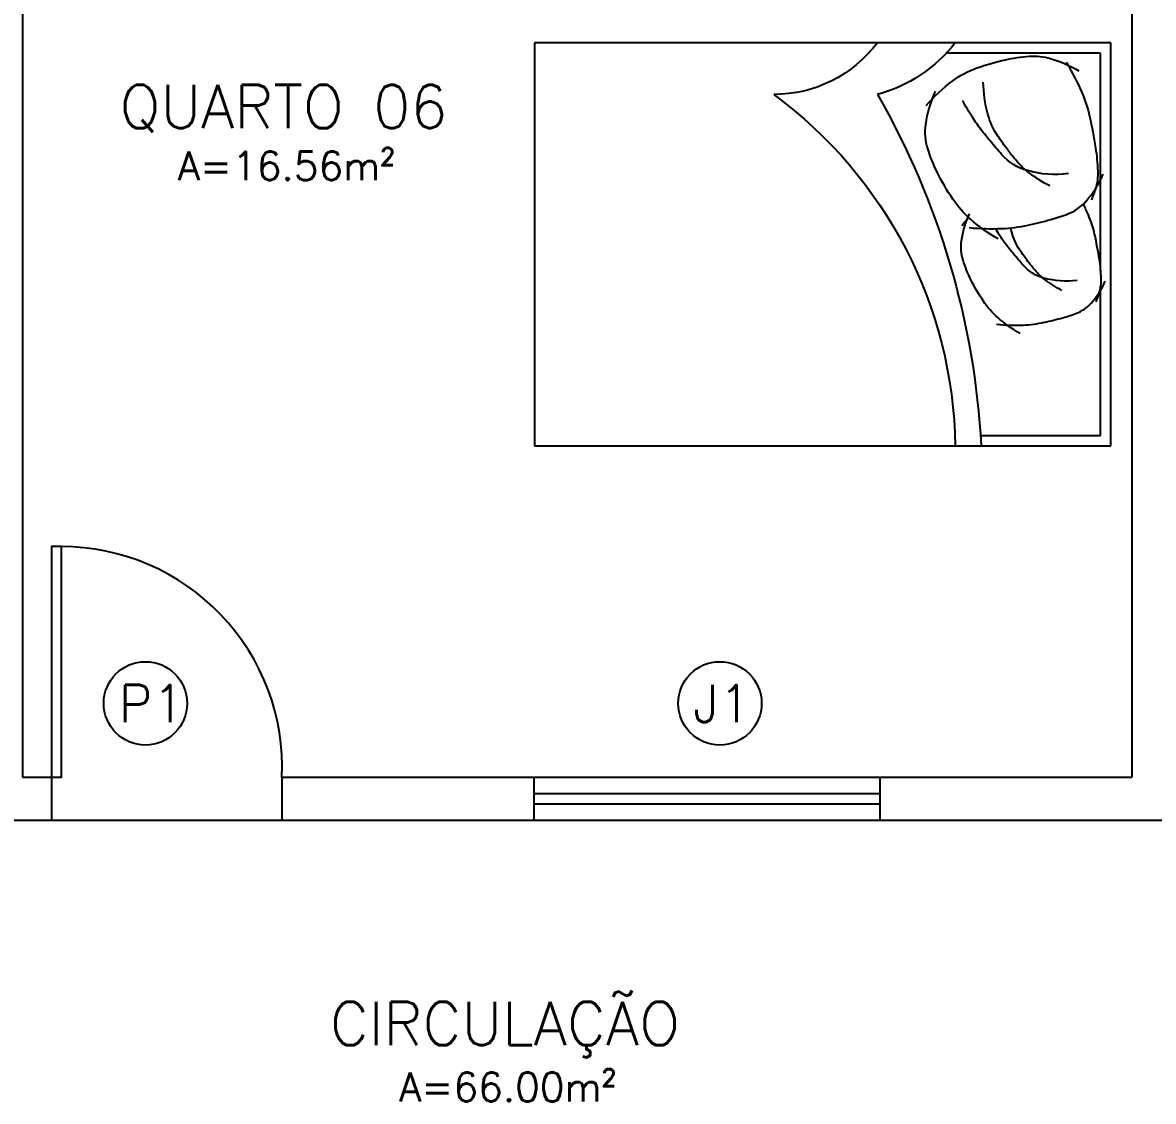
# Model space of a CAD drawing. Header units: millimetres. Extents: x 45003 to 46969, y 6653 to 6979.
# Drawn here: x 45064.516 to 45068.441, y 6714.983 to 6718.729 of the extents above; entities that cross this region are included whole.
import ezdxf

# ---------------------------------------------------------------- set-up
doc = ezdxf.new("R2010")
doc.units = ezdxf.units.MM
for name, color, linetype in [('ARQ-ALVENARIA', 4, 'Continuous'), ('ARQ-ESQ-01', 1, 'Continuous'), ('ARQ-ESQ-02', 2, 'Continuous'), ('ARQ-MÓVEIS', 170, 'Continuous'), ('ARQ-PENA-02', 2, 'Continuous'), ('ARQ-PENA-FINA-CINZA', 8, 'Continuous'), ('ARQ-TEXTO2', 2, 'Continuous'), ('ARQ-TEXTO3', 3, 'Continuous')]:
    doc.layers.add(name, color=color, linetype=linetype)
doc.styles.add('ROMANS', font='romans.shx')

# ---------------------------------------------------------------- blocks, each defined once
blk = doc.blocks.new('CAMA-C')
for p, q in [((-0.6272, 1.0022), (0.7728, 1.0022)), ((-0.6272, -0.9978), (-0.6272, 1.0022)), ((0.7728, 1.0022), (0.7728, -0.9978)), ((-0.5912, 0.9662), (-0.0758, 0.9662)), ((-0.5912, 0.5504), (-0.5912, 0.9662)), ((-0.0188, 0.9662), (0.7368, 0.9662)), ((0.7368, 0.9662), (0.7368, 0.4315)), ((0.7728, -0.9978), (-0.6272, -0.9978))]:
    blk.add_line(p, q)
for points in [[(-0.2051, 0.6057, -0.034352), (-0.2075, 0.6977, -0.04249), (-0.1981, 0.7715, -0.015911), (-0.1821, 0.8357, -0.020937), (-0.1664, 0.8835, -0.121269), (-0.132, 0.9337, -0.080025), (-0.055, 0.9829)], [(0.2117, 0.9061, 0.014129), (0.1749, 0.9232, 0.04596), (0.1084, 0.945, 0.01901), (0.0199, 0.9616, 0.025886), (-0.0458, 0.968, 0.088683), (-0.0962, 0.9613, 0.020726), (-0.1275, 0.9499)], [(0.1306, 0.5103, -0.034352), (0.1276, 0.6237, -0.04249), (0.1392, 0.7148, -0.015911), (0.1589, 0.7939, -0.020937), (0.1783, 0.8529, -0.121269), (0.2207, 0.9148, -0.080025), (0.3158, 0.9756)], [(0.7047, 0.8477, 0.033461), (0.5993, 0.9019, 0.04596), (0.5172, 0.9287, 0.01901), (0.4082, 0.9493, 0.025886), (0.327, 0.9572, 0.088683), (0.2649, 0.9489, 0.020726), (0.2264, 0.9348)], [(-0.0525, 0.8853, 0.103492), (-0.0446, 0.7697, 0.14369), (0.0001, 0.6984, 0.007817), (0.0401, 0.664, 0.010698), (0.0703, 0.64, 0.020146), (0.1055, 0.6153, 0.007403), (0.1269, 0.602)], [(0.5543, 0.3618, 0.057152), (0.6403, 0.4534, 0.075208), (0.6853, 0.5378, 0.030275), (0.7135, 0.6362, 0.036967), (0.7256, 0.7192, 0.089016), (0.7177, 0.7933, 0.061822), (0.6753, 0.8914)], [(-0.0876, 0.8327, 0.040593), (-0.0514, 0.7753, 0.055645), (-0.0174, 0.7392, 0.015363), (0.0135, 0.7146, 0.01263), (0.0527, 0.6867, 0.082628), (0.1145, 0.6586, 0.010572), (0.1298, 0.6548)], [(0.3188, 0.8551, 0.103492), (0.3285, 0.7126, 0.14369), (0.3837, 0.6245, 0.007817), (0.4331, 0.5821, 0.010698), (0.4703, 0.5525, 0.020146), (0.5137, 0.5221, 0.015912), (0.5712, 0.4876)], [(0.2755, 0.7902, 0.040593), (0.3202, 0.7195, 0.055645), (0.3621, 0.675, 0.015363), (0.4002, 0.6445, 0.01263), (0.4486, 0.6101, 0.082628), (0.5248, 0.5754, 0.061291), (0.6361, 0.5597)], [(-0.2369, 0.6876, 0.050543), (-0.1814, 0.6097, 0.064376), (-0.125, 0.5601, 0.03352), (-0.0504, 0.5167, 0.039598), (0.0175, 0.4896, 0.109626), (0.0849, 0.484, 0.0754), (0.1787, 0.5116)], [(0.0913, 0.6112, 0.050543), (0.1598, 0.5152, 0.064376), (0.2294, 0.454, 0.03352), (0.3214, 0.4005, 0.039598), (0.4052, 0.367, 0.109626), (0.4883, 0.3601, 0.0754), (0.604, 0.3942)], [(0.1384, 0.4854, 0.020037), (0.1648, 0.5096, 0.075208)]]:
    blk.add_lwpolyline(points, format="xyb")
for centre, radius, start, end in [((-0.7728, -2.1884), 2.7445, 60.1604, 86.9589), ((-0.6505, -1.0792), 1.5416, 36.2433, 89.1337), ((1.0878, 0.0572), 0.5131, 127.875, 164.7449), ((1.0428, -0.1678), 0.45, 126.8699, 180)]:
    blk.add_arc(centre, radius, start, end)

msp = doc.modelspace()

# ---------------------------------------------------------------- linework, layer by layer
at = {"layer": 'ARQ-ALVENARIA'}
for p, q in [((45064.5165, 6721.4595), (45064.5165, 6716.1095)), ((45068.3665, 6719.8095), (45068.3665, 6716.1095)), ((45064.5165, 6716.1095), (45064.6165, 6716.1095)), ((45064.6165, 6716.1095), (45064.6165, 6715.9595)), ((45065.4165, 6716.1095), (45066.2915, 6716.1095)), ((45065.4165, 6716.1095), (45065.4165, 6715.9595)), ((45066.2915, 6716.1095), (45066.2915, 6715.9595)), ((45067.4915, 6716.1095), (45068.3665, 6716.1095)), ((45067.4915, 6716.1095), (45067.4915, 6715.9595)), ((45063.4915, 6715.9595), (45064.6165, 6715.9595)), ((45065.4165, 6715.9595), (45066.2915, 6715.9595)), ((45067.4915, 6715.9595), (45068.6165, 6715.9595))]:
    msp.add_line(p, q, dxfattribs=at)
at = {"layer": 'ARQ-ESQ-01'}
for p, q in [((45066.2915, 6716.1095), (45067.4915, 6716.1095)), ((45066.2915, 6715.9595), (45067.4915, 6715.9595))]:
    msp.add_line(p, q, dxfattribs=at)
at = {"layer": 'ARQ-ESQ-01', "ltscale": 0.03}
for centre in [(45064.9429, 6716.3654), (45066.9367, 6716.3654)]:
    msp.add_circle(centre, 0.1447, dxfattribs=at)
at = {"layer": 'ARQ-ESQ-01'}
msp.add_arc((45064.6515, 6716.1437), 0.7658, 357.4377, 90, dxfattribs=at)
at = {"layer": 'ARQ-ESQ-02'}
msp.add_lwpolyline([(45064.6165, 6716.1095), (45064.6515, 6716.1095), (45064.6515, 6716.9095), (45064.6165, 6716.9095)], close=True, dxfattribs=at)
at = {"layer": 'ARQ-PENA-02', "ltscale": 0.025}
for p, q in [((45066.2915, 6716.052), (45067.4915, 6716.052)), ((45066.2915, 6716.017), (45067.4915, 6716.017))]:
    msp.add_line(p, q, dxfattribs=at)
at = {"layer": 'ARQ-PENA-FINA-CINZA'}
msp.add_line((45064.6165, 6715.9595), (45065.4165, 6715.9595), dxfattribs=at)

# ---------------------------------------------------------------- block references
at = {"layer": 'ARQ-MÓVEIS', "xscale": -1, "rotation": 270}
msp.add_blockref('CAMA-C', (45067.2914, 6717.8866), dxfattribs=at)

# ---------------------------------------------------------------- texts
at = {"layer": 'ARQ-TEXTO2', "char_height": 0.1, "attachment_point": 1, "style": 'ROMANS'}
for s, insert in [('A=16.56m²', (45065.0551, 6718.2815)), ('A=66.00m²', (45065.8234, 6715.0833))]:
    msp.add_mtext(s, dxfattribs=dict(at, insert=insert))
at = {"layer": 'ARQ-TEXTO2', "char_height": 0.13, "width": 0.199395, "attachment_point": 1, "style": 'ROMANS'}
for s, insert in [('P1', (45064.8501, 6716.4296)), ('J1', (45066.8439, 6716.4296))]:
    msp.add_mtext(s, dxfattribs=dict(at, insert=insert))
at = {"layer": 'ARQ-TEXTO3', "char_height": 0.15, "attachment_point": 5, "style": 'ROMANS'}
for s, insert in [('QUARTO 06', (45065.4222, 6718.4304)), ('CIRCULAÇÃO', (45066.1905, 6715.2322))]:
    msp.add_mtext(s, dxfattribs=dict(at, insert=insert))

doc.saveas('drawing.dxf')
